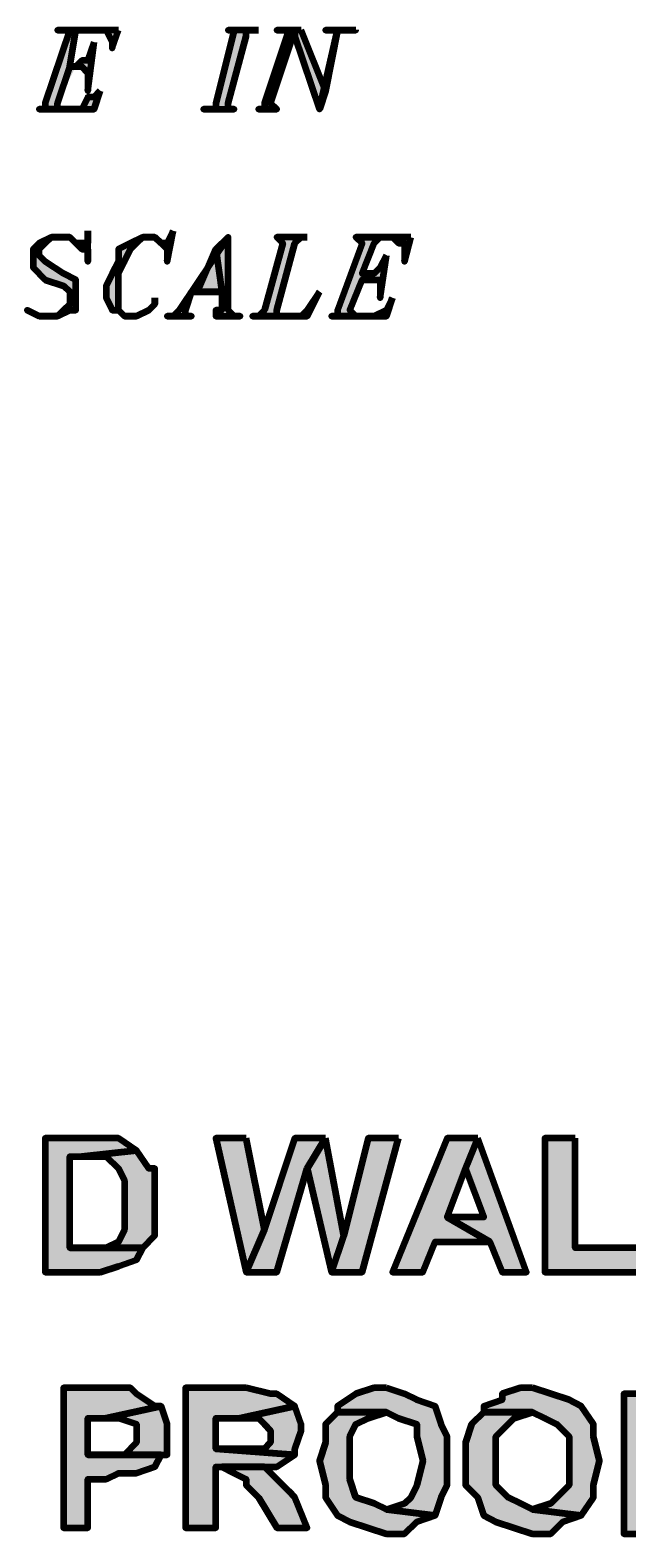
# Model space of a CAD drawing. Header units: inches. Extents: x 16 to 776, y 37 to 575.
# Drawn here: x 280.58 to 296.92, y 181 to 222.17 of the extents above; entities that cross this region are included whole.
import ezdxf

# ---------------------------------------------------------------- set-up
doc = ezdxf.new("R2010")
doc.units = ezdxf.units.IN
doc.header["$MEASUREMENT"] = 0
for name, color, linetype, lineweight in [('H', 7, 'CONTINUOUS', 100), ('P', 250, 'CONTINUOUS', 100), ('Text', 250, 'CONTINUOUS', 100)]:
    doc.layers.add(name, color=color, linetype=linetype, lineweight=lineweight)
doc.styles.get("Standard").update_dxf_attribs({"font": 'txt', "width": 0.75})

msp = doc.modelspace()

# ---------------------------------------------------------------- hatches: boundary and pattern name
at = {"layer": 'H', "linetype": 'Continuous'}
h = msp.add_hatch(color=0, dxfattribs=at)
edge = h.paths.add_edge_path()
edge.add_line((281.5, 222.167), (281.667, 222.167))
edge.add_line((281.667, 222.167), (281, 220.167))
edge.add_line((281, 220.167), (281, 220))
edge.add_line((281, 220), (280.833, 220))
edge.add_line((280.833, 220), (281.5, 220))
edge.add_line((281.5, 220), (281.333, 220))
edge.add_line((281.333, 220), (281.333, 220.167))
edge.add_line((281.333, 220.167), (281.833, 221.167))
edge.add_line((281.833, 221.167), (281.667, 221.167))
edge.add_line((281.667, 221.167), (281.833, 222.167))
edge.add_line((281.833, 222.167), (282, 222.167))
edge.add_line((282, 222.167), (282.167, 222.167))
edge.add_line((282.167, 222.167), (282.5, 222.167))
for points in [[(283, 222.167), (281.333, 222.167), (281.5, 222.167), (282.5, 222.167), (282.667, 222.167), (282.833, 221.833), (282.833, 221.667)], [(286.833, 222.167), (286, 222.167), (286.167, 222.167), (285.667, 220.167), (285.667, 220), (285.5, 220), (285.333, 220), (286.167, 220), (286, 220), (286, 220.167), (286.5, 222), (286.5, 222.167), (286.667, 222.167)], [(287.667, 222.167), (287, 220.167), (287, 220), (286.833, 220), (287.333, 220), (287.167, 220.167), (287.833, 222.167)], [(288, 222.167), (287.333, 222.167), (287.5, 222.167), (287.667, 222.167), (287.833, 222.167), (287.833, 222), (288.5, 220), (288.667, 220.5)], [(289.5, 222.167), (288.667, 222.167), (288.833, 222.167), (289, 222.167), (288.667, 220.5), (288.5, 220), (289, 222.167), (289.333, 222.167)], [(282.5, 220.5), (282.333, 220.333), (282.167, 220.333), (282, 220), (281.833, 220), (281.5, 220), (280.833, 220), (282.333, 220)], [(282.167, 216.667), (282.167, 216.333), (282, 216.333), (282, 216.167), (282.167, 216.167), (282.167, 215.833)], [(284.5, 216.667), (284.333, 216.333), (284.333, 216.167), (284.333, 215.833)], [(281.833, 216.333), (282, 216.167), (282, 216.333)], [(284.167, 216.333), (284.333, 216.167), (284.333, 216.333)], [(286, 216.5), (284.667, 214.5), (284.5, 214.333), (284.333, 214.333), (285, 214.333), (284.833, 214.333), (284.833, 214.5), (285, 215), (285.833, 215), (285.167, 215), (285.667, 216.167)], [(288.167, 216.5), (287.333, 216.5), (287.5, 216.333), (287, 214.5), (286.833, 214.333), (287.333, 214.333), (287.333, 214.5), (287.833, 216.333), (288, 216.5)], [(289.5, 216.5), (289.667, 216.333), (289, 214.5), (289, 214.333), (288.833, 214.333), (289.5, 214.333), (289.333, 214.5), (289.667, 215.333), (290, 215.333), (289.667, 215.5), (290, 216.333), (290.167, 216.5), (290.5, 216.5)], [(291, 216.5), (289.5, 216.5), (290.5, 216.5), (290.667, 216.333), (290.833, 216.333), (290.833, 216), (290.833, 215.833)], [(290.333, 216), (290.167, 215.667), (290, 215.5), (289.667, 215.5), (290, 215.333), (290.167, 215.333), (290.167, 214.833)], [(288.5, 215), (288.167, 214.5), (288, 214.333), (287.833, 214.333), (287.333, 214.333), (286.833, 214.333), (286.667, 214.333), (288.167, 214.333)], [(290.5, 214.833), (290.333, 214.5), (290, 214.333), (289.5, 214.333), (288.833, 214.333), (290.333, 214.333)], [(282.167, 191.833), (281, 191.833), (281, 188.167), (282.167, 188.167), (282.5, 188.167), (283, 188.333), (283.5, 188.5), (283.667, 188.833), (281.667, 188.833), (281.667, 191.333), (282, 191.333), (283.5, 191.5), (283, 191.833), (282.833, 191.833)], [(283.5, 191.5), (282, 191.333), (282.167, 191.333), (282.667, 191.333), (283, 191), (283.167, 190.667), (283.167, 190.5), (283.167, 190), (283.167, 189.833), (283.167, 189.333), (283, 189), (282.667, 188.833), (282.167, 188.833), (281.667, 188.833), (283.667, 188.833), (284, 189.167), (284, 189.5), (284, 190), (284, 190.5), (284, 191), (283.833, 191)], [(286.5, 191.833), (285.667, 191.833), (286.5, 188.167), (287, 189.333)], [(288.667, 191.833), (287.833, 191.833), (287, 189.333), (286.5, 188.167), (287.333, 188.167), (288.167, 191)], [(288.667, 191.833), (288.167, 191), (288.833, 188.167), (289.167, 189.167)], [(290.667, 191.833), (289.833, 191.833), (289.167, 189.167), (288.833, 188.167), (289.667, 188.167)], [(292.833, 191.833), (292, 191.833), (290.5, 188.167), (291.333, 188.167), (291.667, 189), (293.167, 189), (292, 189.667), (292.5, 191)], [(292.833, 191.833), (292.5, 191), (293, 189.667), (292, 189.667), (293.167, 189), (293.5, 188.167), (294.167, 188.167)], [(295.5, 191.833), (294.667, 191.833), (294.667, 188.167), (297.333, 188.167), (297.333, 188.833), (295.5, 188.833)], [(282.667, 185), (281.5, 185), (281.5, 181.167), (282.167, 181.167), (282.167, 182.5), (282.667, 182.5), (283, 182.667), (283.5, 182.667), (284, 182.833), (284.167, 183.167), (282.167, 183.167), (282.167, 184.167), (282.667, 184.167), (284.167, 184.5), (284, 184.5), (283.5, 184.833), (283.333, 185)], [(286.5, 185), (284.833, 185), (284.833, 181.167), (285.667, 181.167), (285.667, 182.833), (285.833, 182.833), (287, 182.833), (287.333, 182.833), (287.833, 183.167), (285.667, 183.333), (285.667, 184.167), (286.333, 184.167), (287.833, 184.5), (287.333, 184.833), (287.167, 184.833)], [(290.333, 185), (290, 185), (289.5, 184.833), (289, 184.5), (289, 184.333), (290.333, 184.333), (290.667, 184.167), (291.167, 184), (291.167, 183.667), (291.333, 183), (291.167, 182.333), (291, 182), (290.833, 181.833), (290.333, 181.667), (291.667, 181.5), (291.833, 182), (292, 182.333), (292, 183), (292, 183.667), (291.833, 184), (291.667, 184.5), (291.167, 184.667), (290.833, 184.833)], [(294.333, 185), (294, 185), (293.5, 184.833), (293.5, 184.667), (293, 184.5), (293, 184.333), (294.333, 184.333), (294.667, 184.167), (295, 184), (295.333, 183.667), (295.333, 183), (295.333, 182.333), (295, 182), (294.833, 181.833), (294.333, 181.667), (295.667, 181.5), (296, 182), (296, 182.333), (296.167, 183), (296, 183.667), (296, 184), (295.667, 184.5), (295.333, 184.667), (294.833, 184.833)], [(284.167, 184.5), (282.667, 184.167), (283, 184.167), (283.5, 184), (283.5, 183.667), (283.5, 183.5), (283.167, 183.167), (282.667, 183.167), (282.167, 183.167), (284.167, 183.167), (284.333, 183.167), (284.333, 183.667), (284.333, 184)], [(287.833, 184.5), (286.333, 184.167), (286.833, 184.167), (287, 184), (287.167, 183.833), (287.167, 183.5), (287, 183.333), (286.833, 183.333), (286.167, 183.333), (285.667, 183.333), (287.833, 183.167), (287.833, 183.333), (288, 183.833), (288, 184)], [(299.333, 184.833), (296.833, 184.833), (296.833, 181), (297.5, 181), (297.5, 182.833), (299, 182.833), (299, 183.333), (297.5, 183.333), (297.5, 184.167), (299.333, 184.167)], [(289, 184.333), (288.667, 184), (288.667, 183.5), (288.5, 183), (288.667, 182.333), (288.667, 182), (289, 181.5), (289.333, 181.333), (289.833, 181.167), (290.333, 181), (290.833, 181), (291.167, 181.333), (291.667, 181.5), (290.333, 181.667), (290, 181.833), (289.5, 182), (289.333, 182.5), (289.333, 183), (289.333, 183.667), (289.5, 184), (289.833, 184.167), (290.333, 184.333)], [(293, 184.333), (292.667, 184), (292.5, 183.5), (292.5, 183), (292.5, 182.333), (292.833, 182), (293, 181.5), (293.333, 181.333), (293.833, 181.167), (294.333, 181), (294.833, 181), (295.167, 181.333), (295.667, 181.5), (294.333, 181.667), (294, 181.833), (293.667, 182), (293.333, 182.333), (293.333, 183), (293.333, 183.667), (293.667, 184), (293.833, 184.167), (294.333, 184.333)], [(287, 182.833), (285.833, 182.833), (286.167, 182.667), (286.5, 182.5), (286.5, 182.333), (286.833, 182), (287.333, 181.167), (288.167, 181.167), (287.833, 182), (287.667, 182.167), (287.333, 182.5)]]:
    msp.add_hatch(color=0, dxfattribs=at).paths.add_polyline_path(points)
h = msp.add_hatch(color=0, dxfattribs=at)
edge = h.paths.add_edge_path()
edge.add_line((282.333, 221.833), (282.167, 221.333))
edge.add_line((282.167, 221.333), (282, 221.333))
edge.add_line((282, 221.333), (281.667, 221.167))
edge.add_line((281.667, 221.167), (281.833, 221.167))
edge.add_line((281.833, 221.167), (282, 221.167))
edge.add_line((282, 221.167), (282.167, 221))
edge.add_line((282.167, 221), (282.167, 220.5))
h = msp.add_hatch(color=0, dxfattribs=at)
edge = h.paths.add_edge_path()
edge.add_line((281.167, 216.5), (280.833, 216.333))
edge.add_line((280.833, 216.333), (280.667, 216.167))
edge.add_line((280.667, 216.167), (280.667, 215.833))
edge.add_line((280.667, 215.833), (280.667, 215.667))
edge.add_line((280.667, 215.667), (281, 215.333))
edge.add_line((281, 215.333), (281.5, 215.167))
edge.add_line((281.5, 215.167), (281.667, 215))
edge.add_line((281.667, 215), (281.667, 214.667))
edge.add_line((281.667, 214.667), (281.5, 214.5))
edge.add_line((281.5, 214.5), (280.833, 214.333))
edge.add_line((280.833, 214.333), (281.333, 214.333))
edge.add_line((281.333, 214.333), (281.667, 214.5))
edge.add_line((281.667, 214.5), (281.833, 214.5))
edge.add_line((281.833, 214.5), (281.833, 214.667))
edge.add_line((281.833, 214.667), (281.833, 215))
edge.add_line((281.833, 215), (281.833, 215.333))
edge.add_line((281.833, 215.333), (281.5, 215.5))
edge.add_line((281.5, 215.5), (281, 215.833))
edge.add_line((281, 215.833), (280.833, 216))
edge.add_line((280.833, 216), (280.833, 216.167))
edge.add_line((280.833, 216.167), (281, 216.333))
h = msp.add_hatch(color=0, dxfattribs=at)
edge = h.paths.add_edge_path()
edge.add_line((283.667, 216.5), (283.333, 216.333))
edge.add_line((283.333, 216.333), (283, 216.167))
edge.add_line((283, 216.167), (283, 215.833))
edge.add_line((283, 215.833), (282.833, 215.5))
edge.add_line((282.833, 215.5), (282.667, 215.167))
edge.add_line((282.667, 215.167), (282.667, 214.833))
edge.add_line((282.667, 214.833), (282.833, 214.5))
edge.add_line((282.833, 214.5), (283.167, 214.333))
edge.add_line((283.167, 214.333), (283, 214.5))
edge.add_line((283, 214.5), (283, 214.667))
edge.add_line((283, 214.667), (283, 215.167))
edge.add_line((283, 215.167), (283, 215.5))
edge.add_line((283, 215.5), (283.167, 215.833))
edge.add_line((283.167, 215.833), (283.333, 216.167))
edge.add_line((283.333, 216.167), (283.5, 216.333))
h = msp.add_hatch(color=0, dxfattribs=at)
edge = h.paths.add_edge_path()
edge.add_line((286, 216.5), (285.667, 216.167))
edge.add_line((285.667, 216.167), (285.167, 215))
edge.add_line((285.167, 215), (285.833, 215))
edge.add_line((285.833, 215), (285.833, 214.5))
edge.add_line((285.833, 214.5), (285.667, 214.5))
edge.add_line((285.667, 214.5), (285.667, 214.333))
edge.add_line((285.667, 214.333), (286.333, 214.333))
edge.add_line((286.333, 214.333), (286.167, 214.333))
edge.add_line((286.167, 214.333), (286, 214.5))

# ---------------------------------------------------------------- linework, layer by layer
at = {"layer": 'P', "color": 0, "linetype": 'Continuous'}
for points in [[(281.5, 222.167), (281.667, 222.167), (281.667, 222.167), (281, 220.167), (281, 220), (280.833, 220), (281.5, 220), (281.333, 220), (281.333, 220.167), (281.667, 221.167), (281.833, 221.167), (281.667, 221.167), (281.833, 222.167), (282, 222.167), (282.167, 222.167), (282.5, 222.167), (281.5, 222.167)], [(283, 222.167), (281.333, 222.167), (281.333, 222.167), (281.5, 222.167), (282.5, 222.167), (282.667, 222.167), (282.667, 222.167), (282.833, 221.833), (282.833, 221.667), (282.833, 221.667), (283, 222.167)], [(286.833, 222.167), (286, 222.167), (286, 222.167), (286, 222.167), (286.167, 222.167), (286.167, 222.167), (285.667, 220.167), (285.667, 220), (285.5, 220), (285.333, 220), (285.333, 220), (286.167, 220), (286.167, 220), (286, 220), (286, 220), (286, 220.167), (286.5, 222), (286.5, 222.167), (286.667, 222.167), (286.833, 222.167)], [(287.667, 222.167), (287, 220.167), (287, 220), (286.833, 220), (286.833, 220), (287.333, 220), (287.333, 220), (287.333, 220), (287.167, 220.167), (287.833, 222.167), (287.667, 222.167)], [(288, 222.167), (287.333, 222.167), (287.333, 222.167), (287.5, 222.167), (287.667, 222.167), (287.667, 222.167), (287.833, 222.167), (287.833, 222), (288.5, 220), (288.667, 220.5), (288, 222.167)], [(289.5, 222.167), (288.667, 222.167), (288.667, 222.167), (288.833, 222.167), (289, 222.167), (288.667, 220.5), (288.5, 220), (288.5, 220), (289, 222.167), (289.333, 222.167), (289.5, 222.167), (289.5, 222.167)], [(282.333, 221.833), (282.167, 221.333), (282, 221.333), (281.833, 221.167), (281.667, 221.167), (281.833, 221.167), (282, 221.167), (282.167, 221), (282.167, 220.5), (282.333, 221.833)], [(282.5, 220.5), (282.333, 220.333), (282.167, 220.333), (282, 220), (281.833, 220), (281.5, 220), (280.833, 220), (280.833, 220), (280.833, 220), (282.333, 220), (282.5, 220.5)], [(282.167, 216.667), (282.167, 216.333), (282, 216.333), (282, 216.167), (282.167, 216.167), (282.167, 215.833), (282.167, 215.833), (282.167, 216.667)], [(284.5, 216.667), (284.333, 216.333), (284.333, 216.333), (284.333, 216.167), (284.333, 216.167), (284.333, 215.833), (284.333, 215.833), (284.5, 216.667)], [(281.667, 216.5), (281.167, 216.5), (280.833, 216.333), (280.667, 216.167), (280.667, 215.833), (280.667, 215.667), (281, 215.333), (281.5, 215.167), (281.667, 215), (281.667, 214.667), (281.5, 214.5), (281.333, 214.333), (280.833, 214.333), (280.833, 214.333), (281.333, 214.333), (281.667, 214.5), (281.833, 214.5), (281.833, 214.667), (281.833, 215), (281.833, 215.333), (281.5, 215.5), (281, 215.833), (280.833, 216), (280.833, 216.167), (281, 216.333), (281.167, 216.5), (281.667, 216.5)], [(281.667, 216.5), (281.667, 216.5), (281.833, 216.333), (282, 216.167), (282, 216.333), (281.833, 216.333), (281.667, 216.5)], [(284, 216.5), (283.667, 216.5), (283.333, 216.333), (283, 216.167), (283, 215.833), (282.833, 215.5), (282.667, 215.167), (282.667, 214.833), (282.833, 214.5), (283, 214.5), (283.167, 214.333), (283.167, 214.333), (283, 214.5), (283, 214.667), (283, 215.167), (283, 215.5), (283.167, 215.833), (283.333, 216.167), (283.5, 216.333), (283.667, 216.5), (284, 216.5), (284, 216.5)], [(284, 216.5), (284, 216.5), (284.167, 216.333), (284.333, 216.167), (284.333, 216.333), (284.167, 216.333), (284, 216.5)], [(286, 216.5), (286, 216.5), (284.667, 214.5), (284.5, 214.333), (284.333, 214.333), (284.333, 214.333), (285, 214.333), (285, 214.333), (284.833, 214.333), (284.833, 214.5), (285, 215), (285.833, 215), (285.167, 215), (285.667, 216.167), (286, 216.5)], [(286, 216.5), (285.667, 216.167), (285.833, 215), (285.167, 215), (285.833, 215), (285.833, 214.5), (285.667, 214.5), (285.667, 214.333), (285.667, 214.333), (285.667, 214.333), (286.333, 214.333), (286.333, 214.333), (286.167, 214.333), (286, 214.5), (286, 214.5), (286, 216.5)], [(288.167, 216.5), (287.333, 216.5), (287.333, 216.5), (287.333, 216.5), (287.5, 216.333), (287.5, 216.333), (287, 214.5), (287, 214.5), (286.833, 214.333), (287.333, 214.333), (287.333, 214.5), (287.333, 214.5), (287.833, 216.333), (287.833, 216.333), (288, 216.5), (288.167, 216.5)], [(289.5, 216.5), (289.667, 216.333), (289.667, 216.333), (289, 214.5), (289, 214.333), (288.833, 214.333), (289.5, 214.333), (289.5, 214.333), (289.333, 214.5), (289.667, 215.333), (290, 215.333), (289.667, 215.5), (290, 216.333), (290, 216.333), (290.167, 216.5), (290.5, 216.5), (289.5, 216.5)], [(291, 216.5), (289.5, 216.5), (289.5, 216.5), (289.5, 216.5), (290.5, 216.5), (290.667, 216.333), (290.833, 216.333), (290.833, 216), (290.833, 215.833), (290.833, 215.833), (291, 216.5)], [(290.333, 216), (290.167, 215.667), (290, 215.5), (290, 215.5), (289.667, 215.5), (290, 215.333), (290, 215.333), (290.167, 215.333), (290.167, 214.833), (290.333, 216)], [(288.5, 215), (288.167, 214.5), (288, 214.333), (287.833, 214.333), (287.333, 214.333), (286.833, 214.333), (286.667, 214.333), (286.667, 214.333), (288.167, 214.333), (288.5, 215)], [(280.5, 214.5), (280.5, 214.5), (280.5, 214.5), (280.833, 214.333), (280.833, 214.333), (280.5, 214.5), (280.5, 214.5)], [(284, 214.833), (284, 214.667), (283.833, 214.5), (283.5, 214.333), (283.167, 214.333), (283.167, 214.333), (283.5, 214.333), (283.833, 214.5), (284, 214.667), (284, 214.833)], [(290.5, 214.833), (290.333, 214.5), (290.333, 214.5), (290, 214.333), (290, 214.333), (289.5, 214.333), (288.833, 214.333), (288.833, 214.333), (288.833, 214.333), (290.333, 214.333), (290.5, 214.833)], [(282.167, 191.833), (281, 191.833), (281, 188.167), (282.167, 188.167), (282.5, 188.167), (283, 188.333), (283, 188.333), (283.5, 188.5), (283.667, 188.833), (281.667, 188.833), (281.667, 191.333), (282, 191.333), (283.5, 191.5), (283.5, 191.5), (283, 191.833), (282.833, 191.833), (282.167, 191.833)], [(283.5, 191.5), (282, 191.333), (282.167, 191.333), (282.667, 191.333), (283, 191), (283.167, 190.667), (283.167, 190.5), (283.167, 190), (283.167, 189.833), (283.167, 189.333), (283, 189), (282.667, 188.833), (282.167, 188.833), (281.667, 188.833), (283.667, 188.833), (284, 189.167), (284, 189.5), (284, 190), (284, 190.5), (284, 191), (283.833, 191), (283.5, 191.5)], [(286.5, 191.833), (285.667, 191.833), (286.5, 188.167), (287, 189.333), (286.5, 191.833)], [(288.667, 191.833), (287.833, 191.833), (287, 189.333), (286.5, 188.167), (287.333, 188.167), (288.167, 191), (288.667, 191.833)], [(288.667, 191.833), (288.167, 191), (288.833, 188.167), (289.167, 189.167), (288.667, 191.833)], [(290.667, 191.833), (289.833, 191.833), (289.167, 189.167), (288.833, 188.167), (289.667, 188.167), (290.667, 191.833)], [(292.833, 191.833), (292, 191.833), (290.5, 188.167), (291.333, 188.167), (291.667, 189), (293.167, 189), (292, 189.667), (292.5, 191), (292.833, 191.833)], [(292.833, 191.833), (292.5, 191), (293, 189.667), (292, 189.667), (293.167, 189), (293.5, 188.167), (294.167, 188.167), (292.833, 191.833)], [(295.5, 191.833), (294.667, 191.833), (294.667, 188.167), (297.333, 188.167), (297.333, 188.833), (295.5, 188.833), (295.5, 191.833)], [(282.667, 185), (281.5, 185), (281.5, 181.167), (282.167, 181.167), (282.167, 182.5), (282.667, 182.5), (283, 182.667), (283.5, 182.667), (284, 182.833), (284.167, 183.167), (282.167, 183.167), (282.167, 184.167), (282.667, 184.167), (284.167, 184.5), (284, 184.5), (283.5, 184.833), (283.333, 185), (282.667, 185)], [(286.5, 185), (284.833, 185), (284.833, 181.167), (285.667, 181.167), (285.667, 182.833), (285.833, 182.833), (287, 182.833), (287.333, 182.833), (287.833, 183.167), (285.667, 183.333), (285.667, 184.167), (286.333, 184.167), (287.833, 184.5), (287.833, 184.5), (287.333, 184.833), (287.167, 184.833), (286.5, 185)], [(290.333, 185), (290, 185), (289.5, 184.833), (289.5, 184.833), (289, 184.5), (289, 184.333), (290.333, 184.333), (290.667, 184.167), (291.167, 184), (291.167, 183.667), (291.333, 183), (291.333, 183), (291.167, 182.333), (291, 182), (290.833, 181.833), (290.333, 181.667), (291.667, 181.5), (291.833, 182), (292, 182.333), (292, 183), (292, 183), (292, 183.667), (291.833, 184), (291.667, 184.5), (291.167, 184.667), (290.833, 184.833), (290.333, 185)], [(294.333, 185), (294, 185), (293.5, 184.833), (293.5, 184.667), (293, 184.5), (293, 184.333), (294.333, 184.333), (294.667, 184.167), (295, 184), (295.333, 183.667), (295.333, 183), (295.333, 183), (295.333, 182.333), (295, 182), (294.833, 181.833), (294.333, 181.667), (295.667, 181.5), (296, 182), (296, 182.333), (296.167, 183), (296.167, 183), (296, 183.667), (296, 184), (295.667, 184.5), (295.333, 184.667), (294.833, 184.833), (294.333, 185)], [(284.167, 184.5), (282.667, 184.167), (282.667, 184.167), (283, 184.167), (283.5, 184), (283.5, 183.667), (283.5, 183.5), (283.167, 183.167), (283.167, 183.167), (282.667, 183.167), (282.167, 183.167), (284.167, 183.167), (284.333, 183.167), (284.333, 183.667), (284.333, 184), (284.167, 184.5)], [(287.833, 184.5), (286.333, 184.167), (286.333, 184.167), (286.833, 184.167), (287, 184), (287.167, 183.833), (287.167, 183.5), (287, 183.333), (286.833, 183.333), (286.167, 183.333), (285.667, 183.333), (287.833, 183.167), (287.833, 183.333), (288, 183.833), (288, 184), (287.833, 184.5)], [(299.333, 184.833), (296.833, 184.833), (296.833, 181), (297.5, 181), (297.5, 182.833), (299, 182.833), (299, 183.333), (297.5, 183.333), (297.5, 184.167), (299.333, 184.167), (299.333, 184.833)], [(289, 184.333), (288.667, 184), (288.667, 183.5), (288.5, 183), (288.667, 182.333), (288.667, 182), (289, 181.5), (289.333, 181.333), (289.833, 181.167), (290.333, 181), (290.833, 181), (291.167, 181.333), (291.667, 181.5), (291.667, 181.5), (290.333, 181.667), (290, 181.833), (289.5, 182), (289.5, 182), (289.333, 182.5), (289.333, 183), (289.333, 183), (289.333, 183.667), (289.5, 184), (289.833, 184.167), (290.333, 184.333), (289, 184.333)], [(293, 184.333), (292.667, 184), (292.5, 183.5), (292.5, 183), (292.5, 182.333), (292.833, 182), (293, 181.5), (293.333, 181.333), (293.833, 181.167), (294.333, 181), (294.833, 181), (295.167, 181.333), (295.667, 181.5), (295.667, 181.5), (294.333, 181.667), (294, 181.833), (293.667, 182), (293.667, 182), (293.333, 182.333), (293.333, 183), (293.333, 183), (293.333, 183.667), (293.667, 184), (293.833, 184.167), (294.333, 184.333), (293, 184.333)], [(287, 182.833), (285.833, 182.833), (286.167, 182.667), (286.5, 182.5), (286.5, 182.333), (286.833, 182), (287.333, 181.167), (288.167, 181.167), (287.833, 182), (287.667, 182.167), (287.333, 182.5), (287, 182.833)]]:
    msp.add_lwpolyline(points, dxfattribs=at)

# ---------------------------------------------------------------- texts
at = {"layer": 'Text', "color": 0, "linetype": 'Continuous', "char_height": 4.16667, "attachment_point": 4}
for insert in [(283.167, 202.333), (286.667, 202.333), (288.667, 202.333), (292.5, 202.333)]:
    msp.add_mtext('{\\fCIDFont+ F2|b0|i0|c1|p15;}', dxfattribs=dict(at, insert=insert))

doc.saveas('drawing.dxf')
